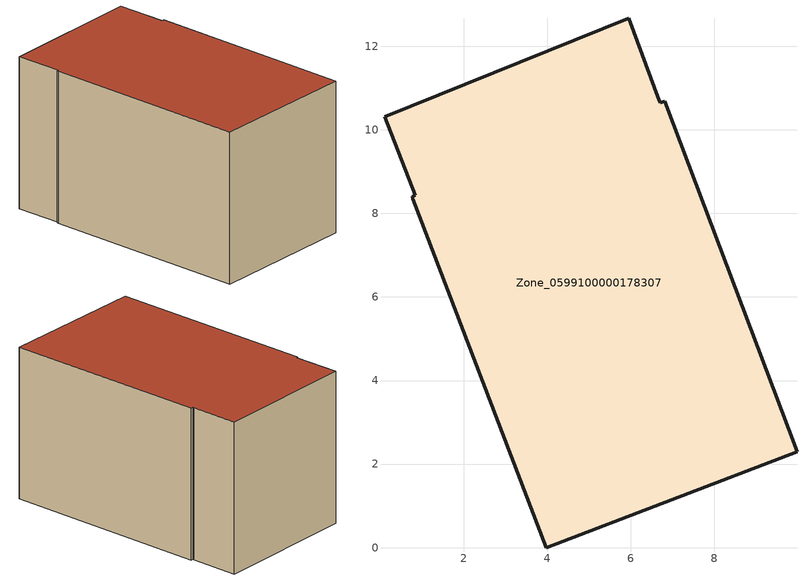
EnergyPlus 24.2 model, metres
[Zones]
Zone_0599100000178307
 floor ground (C_G): 6.71,10.65 6.81,10.68 9.98,2.3 3.98,0 0.79,8.35 0.77,8.4 0.84,8.43 0.11,10.31 5.95,12.67 6.69,10.69 z0
 wall outside (C_F): 0.79,8.35 3.98,0 9.98,2.3 6.81,10.68 6.71,10.65 6.69,10.69 5.95,12.67 0.11,10.31 0.84,8.43 0.77,8.4 0.79,8.35 z0:6.59
 roof outside (C_R): 0.84,8.43 0.77,8.4 0.79,8.35 3.98,0 9.98,2.3 6.81,10.68 6.71,10.65 6.69,10.69 5.95,12.67 0.11,10.31 z6.59
[BUILDING]
Pand.0599100000178307: North Axis=0; Terrain=City; Loads Convergence Tolerance Value=0.04; Temperature Convergence Tolerance Value=0.4; Solar Distribution=FullExterior; Maximum Number of Warmup Days=25; Minimum Number of Warmup Days=1
[Site:Location]
Rotterdam.The.Hague.AP_ZH_NLD Design_Conditions: Latitude=51.96; Longitude=4.45; Time Zone=1; Elevation=-4.5
[SITE:GROUNDTEMPERATURE:BUILDINGSURFACE]
18, 18, 18, 18, 18, 18, 18, 18, 18, 18, 18, 18
[MATERIAL] Thermal Absorptance=0.9; Solar Absorptance=0.7; Visible Absorptance=0.7
Name | Roughness | Thickness | Conductivity | Density | Specific Heat
G.D.1965 | MediumSmooth | 0.15 | 1 | 540 | 1210
F.D.1965 | Rough | 0.3 | 0.857143 | 1920 | 840
R.D.1965 | MediumRough | 0.2 | 0.08 | 1500 | 1000
[CONSTRUCTION]
C_G: G.D.1965
C_F: F.D.1965
C_R: R.D.1965
[ZONE]
Zone_0599100000178307: Type=1; Multiplier=1; Ceiling Height=Autocalculate; Volume=Autocalculate; Floor Area=autocalculate; Part of Total Floor Area=Yes
[ZONEINFILTRATION:DESIGNFLOWRATE]
Infil_Zone_0599100000178307: Zone or ZoneList or Space or SpaceList=Zone_0599100000178307; Schedule=AlwaysOn; Design Flow Rate Calculation Method=Flow/Area; Flow Rate per Floor Area=0.0042; Constant Term Coefficient=1; Temperature Term Coefficient=0; Velocity Term Coefficient=0; Velocity Squared Term Coefficient=0
[HVACTEMPLATE:ZONE:IDEALLOADSAIRSYSTEM]
Zone_0599100000178307: Maximum Heating Supply Air Temperature=50; Minimum Cooling Supply Air Temperature=13; Maximum Heating Supply Air Humidity Ratio=0.0156; Minimum Cooling Supply Air Humidity Ratio=0.0077; Heating Limit=NoLimit; Cooling Limit=NoLimit; Dehumidification Control Type=ConstantSensibleHeatRatio; Cooling Sensible Heat Ratio=0.7; Dehumidification Setpoint=60; Humidification Control Type=None; Humidification Setpoint=30; Outdoor Air Method=None; Outdoor Air Flow Rate per Person=0.00944; Outdoor Air Flow Rate per Zone Floor Area=0; Outdoor Air Flow Rate per Zone=0; Demand Controlled Ventilation Type=None; Outdoor Air Economizer Type=NoEconomizer; Heat Recovery Type=None; Sensible Heat Recovery Effectiveness=0.7; Latent Heat Recovery Effectiveness=0.65
[ZONECONTROL:THERMOSTAT]
ThermostatControl_Zone_0599100000178307: Zone or ZoneList=Zone_0599100000178307; Control Type Schedule=DualSetpointControlType; Control 1=Thermostat_Zone_0599100000178307; Temperature Difference Between Cutout And Setpoint=0
[THERMOSTATSETPOINT:DUALSETPOINT]
Thermostat_Zone_0599100000178307: Heating Setpoint Temperature Schedule=HeatingSetpoint_Zone_0599100000178307; Cooling Setpoint Temperature Schedule=CoolingSetpoint_Zone_0599100000178307
[SCHEDULE:COMPACT]
HeatingSetpoint_Zone_0599100000178307: Through: 12/31, For: AllDays, Until: 24:00, 21
CoolingSetpoint_Zone_0599100000178307: Through: 12/31, For: AllDays, Until: 24:00, 24
DualSetpointControlType: Through: 12/31, For: AllDays, Until: 24:00, 4
AlwaysOn: Through: 12/31, For: AllDays, Until: 24:00, 1
